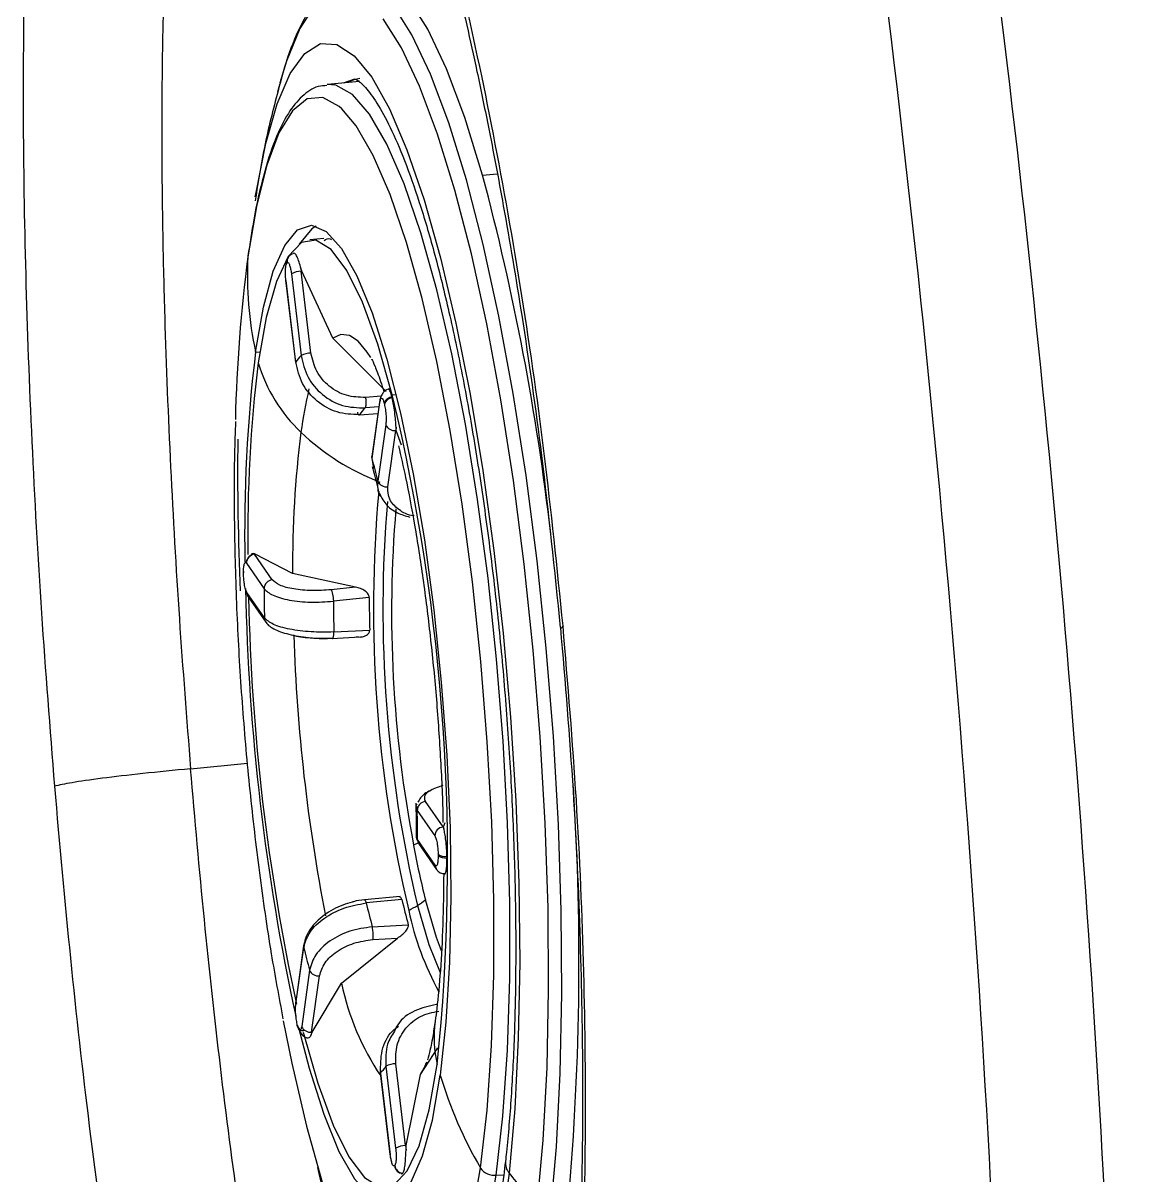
# Model space of a CAD drawing. Extents: x 939 to 1039, y 781 to 934.
# Drawn here: x 1028.76 to 1030.25, y 845.999 to 847.553 of the extents above; entities that cross this region are included whole.
import ezdxf

# ---------------------------------------------------------------- set-up
doc = ezdxf.new("R2010")
doc.units = 0
doc.header["$MEASUREMENT"] = 0
doc.layers.add('1', color=4, linetype='Continuous')

# ---------------------------------------------------------------- blocks, each defined once
blk = doc.blocks.new('Envoy')
at = {"layer": '1', "color": 3, "linetype": 'Continuous', "lineweight": 25}
for p, q in [((90.5599, 48.3005), (90.5166, 48.2962)), ((90.7257, 48.1741), (90.7456, 48.1757)), ((90.5118, 48.0887), (90.4926, 48.0868)), ((90.4616, 48.0566), (90.4613, 48.0546)), ((90.4618, 48.0557), (90.4621, 48.0561)), ((90.4646, 48.0645), (90.4642, 48.0641)), ((90.4679, 48.0411), (90.481, 47.9308)), ((90.4819, 48.0445), (90.4804, 48.0502)), ((90.4804, 48.0502), (90.4812, 48.0445)), ((90.4943, 47.9341), (90.4812, 48.0445)), ((90.4812, 48.0445), (90.4819, 48.0445)), ((90.5236, 47.9541), (90.4819, 48.0445)), ((90.4604, 48.0318), (90.4736, 47.9215)), ((90.4738, 47.922), (90.4606, 48.0323)), ((90.5956, 47.8823), (90.5236, 47.9541)), ((90.4197, 47.9355), (90.4254, 47.936)), ((90.5891, 47.8761), (90.5679, 47.8744)), ((90.5872, 47.8707), (90.5766, 47.7948)), ((90.6035, 47.8754), (90.6038, 47.8739)), ((90.604, 47.8777), (90.6092, 47.8782)), ((90.586, 47.8618), (90.5674, 47.8603)), ((90.5768, 47.7922), (90.5874, 47.8682)), ((90.5929, 47.8668), (90.5933, 47.8653)), ((90.5597, 47.851), (90.5847, 47.8529)), ((90.5952, 47.8376), (90.5846, 47.7617)), ((90.598, 47.7539), (90.6086, 47.8298)), ((90.6091, 47.8343), (90.6086, 47.8298)), ((90.6086, 47.8298), (90.6094, 47.8298)), ((90.6094, 47.8298), (90.6091, 47.8343)), ((90.6163, 47.81), (90.6094, 47.8298)), ((90.5789, 47.7785), (90.5768, 47.7922)), ((90.4171, 47.6642), (90.4141, 47.6634)), ((90.4191, 47.663), (90.4171, 47.6642)), ((90.4171, 47.6642), (90.4184, 47.6629)), ((90.4184, 47.6629), (90.4191, 47.663)), ((90.4421, 47.6285), (90.4184, 47.6629)), ((90.4696, 47.6372), (90.4191, 47.663)), ((90.4031, 47.6389), (90.4031, 47.6369)), ((90.4034, 47.6362), (90.4034, 47.6381)), ((90.4073, 47.6508), (90.431, 47.6164)), ((90.5544, 47.6185), (90.4696, 47.6372)), ((90.4316, 47.5771), (90.4078, 47.6115)), ((90.4096, 47.6057), (90.4334, 47.5713)), ((90.5544, 47.6185), (90.5216, 47.615)), ((90.5729, 47.6047), (90.5246, 47.5997)), ((90.5251, 47.5582), (90.5735, 47.5608)), ((90.8323, 47.5638), (90.8318, 47.5632)), ((90.8328, 47.5644), (90.8323, 47.5638)), ((90.8342, 47.5663), (90.8328, 47.5644)), ((90.523, 47.5495), (90.523, 47.5495)), ((90.5234, 47.5495), (90.5301, 47.5499)), ((90.5301, 47.5499), (90.5607, 47.5515)), ((90.332, 47.3738), (90.4086, 47.3814)), ((90.6371, 47.3262), (90.6361, 47.3243)), ((90.6724, 47.2953), (90.6487, 47.3297)), ((90.6373, 47.3227), (90.6376, 47.3176)), ((90.6376, 47.3176), (90.6613, 47.2832)), ((90.6732, 47.2954), (90.6724, 47.2953)), ((90.6724, 47.2953), (90.6737, 47.2929)), ((90.6732, 47.2954), (90.6751, 47.3015)), ((90.6737, 47.2929), (90.6732, 47.2954)), ((90.6381, 47.2783), (90.6378, 47.2835)), ((90.6391, 47.2741), (90.6327, 47.2706)), ((90.6619, 47.2439), (90.6381, 47.2783)), ((90.6399, 47.2725), (90.6637, 47.2381)), ((90.6657, 47.2585), (90.6658, 47.2566)), ((90.6776, 47.2557), (90.6776, 47.2538)), ((90.6148, 47.2018), (90.5664, 47.1969)), ((90.6169, 47.1977), (90.5687, 47.1929)), ((90.577, 47.1606), (90.6256, 47.1636)), ((90.5355, 47.0846), (90.6109, 47.1455)), ((90.5779, 47.1435), (90.6109, 47.1455)), ((90.4844, 47.1356), (90.4738, 47.0596)), ((90.474, 47.0571), (90.4846, 47.133)), ((90.4924, 47.1024), (90.4818, 47.0265)), ((90.4952, 47.0187), (90.5059, 47.0946)), ((90.496, 47.0188), (90.5355, 47.0846)), ((90.4762, 47.0279), (90.4758, 47.0294)), ((90.4759, 47.0274), (90.4763, 47.0259)), ((90.4946, 47.0151), (90.496, 47.0188)), ((90.4952, 47.0187), (90.4946, 47.0151)), ((90.496, 47.0188), (90.4952, 47.0187)), ((90.6421, 46.9615), (90.6656, 46.9977)), ((90.5954, 46.9727), (90.6085, 46.8624)), ((90.6219, 46.8658), (90.6087, 46.9761)), ((90.5879, 46.9635), (90.6011, 46.8531)), ((90.6013, 46.8536), (90.5881, 46.9639)), ((90.6226, 46.8658), (90.6421, 46.9615)), ((90.6226, 46.8658), (90.6219, 46.8658)), ((90.6219, 46.8658), (90.6225, 46.8598)), ((90.6225, 46.8598), (90.6226, 46.8658)), ((90.6074, 46.839), (90.607, 46.8386)), ((90.6158, 46.8276), (90.6178, 46.828)), ((90.6182, 46.8285), (90.6178, 46.828)), ((90.7442, 46.8258), (90.7543, 46.8265))]:
    blk.add_line(p, q, dxfattribs=at)
at = {"layer": '1', "color": 3, "linetype": 'Continuous', "lineweight": 25, "flags": 128}
for points in [[(90.7257, 48.1741), (90.7018, 48.2516), (90.6771, 48.3175), (90.6519, 48.3708), (90.6266, 48.4107), (90.6015, 48.4368), (90.5772, 48.4485), (90.5681, 48.4492)], [(90.8171, 46.773), (90.8252, 46.8639), (90.8305, 46.9635), (90.8327, 47.0702), (90.8319, 47.1825), (90.8281, 47.2988), (90.8213, 47.4173), (90.8116, 47.5364), (90.7992, 47.6543), (90.7843, 47.7693), (90.767, 47.8797), (90.7477, 47.9839), (90.7266, 48.0804), (90.7039, 48.1677), (90.6802, 48.2447), (90.6556, 48.3101), (90.6305, 48.363), (90.6054, 48.4028), (90.5805, 48.4286), (90.5563, 48.4403), (90.5331, 48.4376), (90.5152, 48.4248)], [(90.7995, 46.7839), (90.8075, 46.8732), (90.8126, 46.971), (90.8148, 47.0758), (90.814, 47.1862), (90.8103, 47.3004), (90.8036, 47.4168), (90.7941, 47.5338), (90.782, 47.6496), (90.7673, 47.7626), (90.7503, 47.871), (90.7313, 47.9734), (90.7106, 48.0681), (90.6883, 48.154), (90.665, 48.2295), (90.6408, 48.2938), (90.6162, 48.3458), (90.5916, 48.3848)], [(90.4991, 48.4023), (90.4792, 48.3718), (90.4612, 48.3278), (90.4524, 48.2985)], [(90.4192, 48.1446), (90.4202, 48.1508), (90.4333, 48.2165), (90.4488, 48.2702), (90.4664, 48.3109), (90.4859, 48.3381), (90.507, 48.3513), (90.5294, 48.3503), (90.5526, 48.3351), (90.5763, 48.306), (90.6002, 48.2634), (90.6238, 48.2081), (90.6469, 48.1407), (90.669, 48.0626), (90.6897, 47.9747), (90.7089, 47.8786), (90.7261, 47.7758), (90.741, 47.6679), (90.7535, 47.5565), (90.7634, 47.4435), (90.7705, 47.3307), (90.7746, 47.2197), (90.7758, 47.1124), (90.7739, 47.0104), (90.7691, 46.9154), (90.7614, 46.8288)], [(90.5601, 48.3045), (90.5519, 48.3027), (90.544, 48.2989)], [(90.7442, 46.8258), (90.7532, 46.9053), (90.7593, 46.9942), (90.7624, 47.0909), (90.7625, 47.1937), (90.7595, 47.301), (90.7536, 47.4108), (90.7447, 47.5214), (90.7331, 47.6307), (90.719, 47.7369), (90.7026, 47.8383), (90.6841, 47.9331), (90.6639, 48.0196), (90.6424, 48.0964), (90.6199, 48.1621), (90.5968, 48.2157), (90.5734, 48.2562), (90.5503, 48.2829), (90.5277, 48.2954), (90.5161, 48.2962)], [(90.5381, 48.2983), (90.5533, 48.3039), (90.5534, 48.3039)], [(90.5359, 48.2635), (90.5325, 48.2665), (90.5104, 48.2788), (90.4892, 48.2769), (90.4693, 48.2609), (90.4511, 48.2309), (90.4348, 48.1876), (90.4208, 48.1317), (90.4093, 48.0641)], [(90.7229, 46.8356), (90.7317, 46.9137), (90.7378, 47.0009), (90.7408, 47.0959), (90.7409, 47.1969), (90.738, 47.3022), (90.7321, 47.4101), (90.7234, 47.5186), (90.7121, 47.626), (90.6982, 47.7304), (90.682, 47.8299), (90.6639, 47.923), (90.6441, 48.0079), (90.623, 48.0833), (90.6009, 48.1479), (90.5782, 48.2005), (90.5552, 48.2403), (90.5359, 48.2635)], [(90.4197, 47.9355), (90.4303, 47.996), (90.4435, 48.0444), (90.4589, 48.0793), (90.4762, 48.1002), (90.495, 48.1066), (90.515, 48.0982), (90.5355, 48.0753), (90.5563, 48.0383), (90.5768, 47.9882), (90.5966, 47.9261), (90.6152, 47.8532), (90.6322, 47.7713), (90.6472, 47.6822), (90.66, 47.5879), (90.6701, 47.4904), (90.6775, 47.392), (90.6818, 47.2948), (90.6831, 47.2011), (90.6813, 47.1129), (90.6764, 47.0322), (90.6686, 46.9607)], [(90.5014, 48.1054), (90.4955, 48.1018), (90.4782, 48.0809)], [(90.604, 47.8777), (90.5843, 47.9464), (90.5637, 48.0028), (90.5426, 48.0455), (90.5215, 48.0736), (90.501, 48.0862), (90.4815, 48.0831), (90.4636, 48.0644), (90.4477, 48.0306), (90.4341, 47.9823), (90.4232, 47.921)], [(90.4604, 48.0318), (90.4604, 48.0319), (90.4606, 48.0323)], [(90.5751, 47.9281), (90.5703, 47.9354), (90.5581, 47.95), (90.5461, 47.958), (90.5346, 47.9594), (90.5236, 47.9541)], [(90.4738, 47.922), (90.4736, 47.9215), (90.4736, 47.9215)], [(90.5877, 47.8725), (90.5874, 47.8715), (90.5872, 47.8707)], [(90.5872, 47.8707), (90.5872, 47.8698), (90.5874, 47.8682)], [(90.5768, 47.7922), (90.5765, 47.7939), (90.5766, 47.7948)], [(90.4034, 47.6362), (90.4032, 47.6368), (90.4031, 47.6369)], [(90.6379, 47.1896), (90.6534, 47.137), (90.6686, 47.099)], [(90.6702, 47.1283), (90.6636, 47.1464), (90.6487, 47.1972)], [(90.474, 47.0571), (90.4738, 47.0588), (90.4738, 47.0596)], [(90.4567, 47.0339), (90.4683, 46.9768), (90.4881, 46.8918), (90.5092, 46.8164), (90.5313, 46.7518), (90.554, 46.6992), (90.5769, 46.6594), (90.5867, 46.6465)], [(90.4759, 47.0274), (90.4758, 47.028), (90.4758, 47.0294)], [(90.4774, 47.0249), (90.4917, 46.9701), (90.5115, 46.908), (90.532, 46.8579), (90.5528, 46.821), (90.5733, 46.798), (90.5933, 46.7897), (90.6121, 46.796), (90.6294, 46.8169), (90.6448, 46.8519), (90.658, 46.9002), (90.6686, 46.9607)], [(90.4839, 47.0185), (90.5035, 46.9498), (90.5241, 46.8934), (90.5452, 46.8507), (90.5663, 46.8226), (90.5868, 46.81), (90.6063, 46.813), (90.6242, 46.8317), (90.6402, 46.8656), (90.6537, 46.9138), (90.6646, 46.9752)], [(90.642, 46.9615), (90.6468, 46.9703), (90.6505, 46.9785)], [(90.5879, 46.9635), (90.5879, 46.9635), (90.5881, 46.9639)], [(90.6013, 46.8536), (90.6011, 46.8531), (90.6014, 46.8527), (90.6014, 46.8527)], [(90.5867, 46.6465), (90.5997, 46.6332), (90.6218, 46.6209), (90.643, 46.6228), (90.6629, 46.6388), (90.6811, 46.6688), (90.6974, 46.7121), (90.7114, 46.768), (90.7229, 46.8356)], [(90.7614, 46.8288), (90.751, 46.752), (90.7379, 46.6863), (90.7224, 46.6327), (90.7048, 46.5919), (90.6852, 46.5647), (90.6641, 46.5515), (90.6418, 46.5525), (90.6186, 46.5677), (90.5949, 46.5968), (90.5941, 46.5979)], [(90.6517, 46.6063), (90.6628, 46.6092), (90.6831, 46.6255), (90.7016, 46.656), (90.7182, 46.7001), (90.7324, 46.757), (90.7442, 46.8258)]]:
    blk.add_lwpolyline(points, dxfattribs=at)
at = {"layer": '1', "color": 3, "linetype": 'Continuous', "lineweight": 25}
for centre, radius, start, end in [((87.4808, 47.3068), 3.3588, 6.5495, 14.9647), ((92.4884, 47.7928), 2.0967, 172.5653, 178.5868), ((90.8962, 48.039), 0.4876, 177.0458, 192.2569), ((90.4728, 48.057), 0.0111, 140.7108, 187.1274), ((90.4732, 48.0575), 0.0112, 140.5785, 187.0504), ((90.473, 48.0575), 0.011, 104.8876, 140.3267), ((90.4813, 48.0162), 0.0283, 90.2633, 118.3432), ((92.3953, 47.6936), 1.9904, 173.0192, 181.1724), ((90.4945, 47.9058), 0.0283, 90.2543, 118.3521), ((92.3323, 47.6875), 1.9233, 173.0286, 180.7351), ((90.6262, 47.9815), 0.2118, 196.5965, 226.6503), ((90.5174, 47.8932), 0.0523, 134.0952, 146.5846), ((91.0444, 47.7524), 0.5686, 166.4344, 172.4198), ((90.6048, 47.863), 0.0124, 96.0074, 162.038), ((90.6051, 47.8615), 0.0124, 95.991, 162.0544), ((87.9915, 47.2488), 2.6871, 354.1565, 13.5346), ((90.597, 47.8279), 0.0439, 132.4883, 148.2019), ((91.8925, 47.6486), 1.423, 172.7792, 180.4581), ((90.6996, 48.0565), 0.3168, 226.31, 249.2423), ((90.607, 47.8425), 0.0128, 202.321, 277.4265), ((94.35, 47.7784), 3.9546, 179.4254, 182.3907), ((89.5001, 47.501), 1.1154, 13.5168, 15.137), ((90.5964, 47.7665), 0.0128, 202.2779, 277.4532), ((92.3396, 47.5894), 1.761, 174.8443, 193.3486), ((92.3261, 47.589), 1.7348, 175.2013, 193.3112), ((92.2805, 47.5851), 1.6775, 175.2491, 190.8052), ((90.4196, 47.6507), 0.0123, 95.6979, 179.2984), ((90.4045, 47.6389), 0.00134, 135.4908, 215.8152), ((90.4434, 47.6163), 0.0123, 95.6972, 179.3239), ((93.3971, 47.6757), 2.9916, 181.1262, 192.2626), ((90.4182, 47.6116), 0.0104, 180.5983, 214.4612), ((93.2816, 47.6649), 2.8721, 181.1937, 192.2266), ((92.5499, 47.6258), 2.1189, 180.2546, 181.3181), ((92.3335, 47.6037), 1.8089, 180.1279, 181.4414), ((92.419, 47.608), 1.8461, 180.1041, 181.4654), ((90.4419, 47.5772), 0.0103, 180.4548, 226.8001), ((92.8523, 47.6317), 2.3825, 181.8719, 191.0407), ((87.172, 47.1141), 3.6837, 354.6425, 3.6656), ((90.6499, 47.3174), 0.0123, 95.6837, 179.3134), ((88.5193, 47.2689), 2.1189, 0.2546, 1.3181), ((90.6737, 47.283), 0.0123, 95.6745, 179.346), ((91.7517, 47.4754), 1.1376, 190.3745, 194.1601), ((90.6485, 47.2784), 0.0104, 180.597, 214.4625), ((90.6753, 47.2726), 0.017, 235.8191, 277.8928), ((90.6753, 47.2706), 0.017, 235.8201, 277.8905), ((90.6723, 47.244), 0.0104, 180.5058, 214.5537), ((90.6714, 47.2432), 0.00928, 213.9315, 229.2995), ((91.4684, 47.4054), 0.9244, 193.2915, 195.3531), ((91.517, 47.4093), 0.9247, 193.2312, 195.4111), ((90.554, 47.3221), 0.1568, 297.4002, 302.3665), ((90.5613, 47.3107), 0.1433, 302.3322, 307.5951), ((91.0101, 47.2628), 0.3922, 191.7564, 208.9001), ((90.4909, 47.1347), 0.0065, 155.4551, 194.6761), ((91.5691, 47.3937), 1.1154, 193.5168, 195.137), ((90.5042, 47.1073), 0.0128, 202.3117, 277.4367), ((90.8827, 47.1578), 0.3548, 191.8925, 213.9584), ((90.8195, 47.0119), 0.1592, 172.2968, 193.3403), ((90.4835, 47.028), 0.00728, 181.3388, 278.5079), ((90.4936, 47.0314), 0.0128, 202.3203, 277.4282), ((90.5517, 47.0015), 0.0523, 314.0969, 326.5829), ((90.6088, 46.9478), 0.0283, 90.252, 118.3545), ((91.2197, 47.1256), 0.5752, 196.6554, 210.2765), ((90.622, 46.8374), 0.0283, 90.2762, 118.3303), ((90.7779, 46.8425), 0.0214, 174.8686, 219.9237), ((91.3497, 47.0225), 0.8667, 192.4244, 209.3329), ((90.6191, 46.8401), 0.0121, 187.1979, 264.0739), ((90.6194, 46.8406), 0.0122, 187.2504, 264.0213), ((90.7418, 46.8487), 0.023, 214.8099, 275.9294), ((91.2932, 47.2409), 0.6728, 217.774, 222.787)]:
    blk.add_arc(centre, radius, start, end, dxfattribs=at)
for points, knots in [([(90.6338, 39.4842), (90.7177, 39.8149), (90.8855, 40.4771), (91.085, 41.484), (91.2446, 42.5005), (91.3591, 43.5259), (91.4284, 44.557), (91.4514, 45.5909), (91.4281, 46.624), (91.3586, 47.6534), (91.2441, 48.6766), (91.0847, 49.6913), (90.8854, 50.6971), (90.7176, 51.3588), (90.6338, 51.6894)], [0, 0, 0, 0, 0.082893, 0.165977, 0.249302, 0.33286, 0.416585, 0.500355, 0.584053, 0.667606, 0.750973, 0.834144, 0.917137, 1, 1, 1, 1]), ([(90.9092, 51.2008), (90.9809, 50.8937), (91.1241, 50.2799), (91.2936, 49.3497), (91.4284, 48.4144), (91.5248, 47.4744), (91.583, 46.5314), (91.6024, 45.5868), (91.583, 44.6422), (91.5248, 43.6992), (91.4284, 42.7592), (91.2936, 41.8239), (91.1241, 40.8937), (90.9809, 40.2799), (90.9092, 39.9728)], [0, 0, 0, 0, 0.083419, 0.166756, 0.250078, 0.333392, 0.416698, 0.499998, 0.583299, 0.666606, 0.749922, 0.833247, 0.916586, 1, 1, 1, 1]), ([(90.8342, 47.5663), (90.8263, 47.6441), (90.8104, 47.7998), (90.7774, 48.027), (90.7387, 48.2447), (90.6944, 48.4491), (90.6457, 48.6367), (90.5938, 48.8044), (90.5398, 48.9493), (90.4851, 49.0687), (90.4308, 49.1606), (90.3781, 49.2231), (90.3281, 49.2552), (90.2818, 49.2562), (90.2401, 49.2261), (90.2035, 49.1653), (90.1724, 49.0752), (90.1473, 48.9573), (90.1281, 48.8138), (90.1148, 48.6474), (90.1073, 48.4611), (90.1054, 48.258), (90.1088, 48.0417), (90.1172, 47.8158), (90.13, 47.5839), (90.1423, 47.4281), (90.1484, 47.3502)], [0, 0, 0, 0, 0.041584, 0.08318, 0.124791, 0.166421, 0.208075, 0.249755, 0.291462, 0.333198, 0.374962, 0.416755, 0.458574, 0.500409, 0.54225, 0.584089, 0.625912, 0.667702, 0.709441, 0.751118, 0.79273, 0.834275, 0.875758, 0.917194, 0.958601, 1, 1, 1, 1]), ([(90.4531, 49.0706), (90.4533, 49.0704), (90.4539, 49.0695), (90.4635, 49.0582), (90.4867, 49.0228), (90.5175, 48.9649), (90.5554, 48.8787), (90.5958, 48.7702), (90.636, 48.6439), (90.6727, 48.51), (90.6994, 48.3995), (90.7188, 48.3113), (90.7355, 48.2306), (90.7561, 48.1219), (90.7809, 47.974), (90.808, 47.7844), (90.8225, 47.6418), (90.8305, 47.5642)], [0, 0, 0, 0, 0.0262268, 0.0867918, 0.142398, 0.224926, 0.303119, 0.384043, 0.472605, 0.5511207, 0.6190631, 0.6515769, 0.6881743, 0.7409774, 0.8105413, 0.8968779, 1, 1, 1, 1]), ([(90.4638, 49.0567), (90.4563, 49.0569), (90.4388, 49.0574), (90.4137, 49.0401), (90.3889, 49.0081), (90.3665, 48.9601), (90.3502, 48.9083), (90.3383, 48.8575), (90.3296, 48.8129), (90.3218, 48.7631), (90.3148, 48.7079), (90.3084, 48.6461), (90.3034, 48.5816), (90.2988, 48.5029), (90.2953, 48.4161), (90.2933, 48.3123), (90.2929, 48.2066), (90.2941, 48.0968), (90.2975, 47.9552), (90.3044, 47.7825), (90.316, 47.5776), (90.3267, 47.4413), (90.332, 47.3738)], [0, 0, 0, 0, 0.044268, 0.103288, 0.163959, 0.221828, 0.283696, 0.313947, 0.347373, 0.383964, 0.416269, 0.452172, 0.493548, 0.523083, 0.575318, 0.621619, 0.667638, 0.715967, 0.761846, 0.842742, 0.922111, 1, 1, 1, 1]), ([(90.5127, 48.4214), (90.5104, 48.4194), (90.499, 48.4096), (90.4836, 48.3832), (90.4646, 48.3421), (90.4543, 48.3042), (90.4492, 48.2858)], [0, 0, 0, 0, 0.074705, 0.355855, 0.687419, 1, 1, 1, 1]), ([(90.5159, 48.2948), (90.5119, 48.2946), (90.4994, 48.294), (90.4813, 48.2806), (90.4624, 48.2575), (90.4452, 48.2224), (90.4298, 48.1745), (90.4179, 48.1212), (90.4119, 48.0817), (90.4093, 48.065)], [0, 0, 0, 0, 0.065169, 0.202656, 0.350145, 0.521605, 0.699156, 0.873504, 1, 1, 1, 1]), ([(90.4524, 48.2971), (90.4457, 48.2719), (90.4319, 48.2196), (90.4234, 48.1669), (90.419, 48.1396)], [0, 0, 0, 0, 0.482645, 1, 1, 1, 1]), ([(90.5539, 48.3038), (90.5543, 48.3037), (90.555, 48.3037), (90.5671, 48.2943), (90.5831, 48.2725), (90.6013, 48.2395), (90.6207, 48.1948), (90.6406, 48.1386), (90.6604, 48.0718), (90.6795, 47.9955), (90.6975, 47.911), (90.7141, 47.8196), (90.7289, 47.7229), (90.7418, 47.6221), (90.7525, 47.5188), (90.7608, 47.4145), (90.7667, 47.3107), (90.7701, 47.209), (90.7708, 47.1107), (90.769, 47.0175), (90.7647, 46.9322), (90.76, 46.8761), (90.757, 46.8486), (90.7565, 46.8445)], [0, 0, 0, 0, 0.035546, 0.082359, 0.127027, 0.173403, 0.221774, 0.27152, 0.322119, 0.373232, 0.424659, 0.476283, 0.528032, 0.579859, 0.631733, 0.683633, 0.735538, 0.787425, 0.839275, 0.891064, 0.942757, 0.991433, 1, 1, 1, 1]), ([(90.5119, 48.0859), (90.5146, 48.0878), (90.5178, 48.09), (90.5213, 48.0873), (90.5219, 48.0868)], [0, 0, 0, 0, 0.82973, 1, 1, 1, 1]), ([(90.4621, 48.0561), (90.4627, 48.0563), (90.4638, 48.0568), (90.4655, 48.0531), (90.4669, 48.0476), (90.4676, 48.0432), (90.4679, 48.0411)], [0, 0, 0, 0, 0.279667, 0.55923, 0.779582, 1, 1, 1, 1]), ([(90.4804, 48.0502), (90.4794, 48.0533), (90.4776, 48.0594), (90.4748, 48.0658), (90.4723, 48.0694), (90.4709, 48.0686), (90.4702, 48.0682)], [0, 0, 0, 0, 0.246619, 0.499396, 0.752598, 1, 1, 1, 1]), ([(90.4606, 48.0323), (90.4603, 48.0352), (90.4598, 48.041), (90.46, 48.0484), (90.4606, 48.0535), (90.4614, 48.055), (90.4618, 48.0557)], [0, 0, 0, 0, 0.279488, 0.558994, 0.779404, 1, 1, 1, 1]), ([(90.5679, 47.8744), (90.5591, 47.8746), (90.5417, 47.8752), (90.5181, 47.8885), (90.5004, 47.9088), (90.4963, 47.9257), (90.4943, 47.9341)], [0, 0, 0, 0, 0.2498046, 0.5002188, 0.7504917, 1, 1, 1, 1]), ([(90.5597, 47.851), (90.5495, 47.8515), (90.5292, 47.8523), (90.5017, 47.8681), (90.4808, 47.8921), (90.4761, 47.912), (90.4738, 47.922)], [0, 0, 0, 0, 0.249974, 0.499961, 0.749967, 1, 1, 1, 1]), ([(90.481, 47.9308), (90.4834, 47.9208), (90.4881, 47.9008), (90.5089, 47.8769), (90.5365, 47.8612), (90.5571, 47.8606), (90.5674, 47.8603)], [0, 0, 0, 0, 0.250035, 0.500039, 0.750005, 1, 1, 1, 1]), ([(90.5764, 47.9257), (90.5764, 47.9259), (90.5761, 47.9264), (90.5807, 47.9164), (90.5865, 47.9016), (90.5911, 47.8868), (90.5926, 47.8819)], [0, 0, 0, 0, 0.156933, 0.471563, 0.824314, 1, 1, 1, 1]), ([(90.6002, 47.8858), (90.5989, 47.8856), (90.5963, 47.8851), (90.5926, 47.8822), (90.5896, 47.878), (90.5883, 47.8743), (90.5877, 47.8725)], [0, 0, 0, 0, 0.256624, 0.512151, 0.761333, 1, 1, 1, 1]), ([(90.6035, 47.8754), (90.6028, 47.8777), (90.6014, 47.8825), (90.5994, 47.8857), (90.5987, 47.8853), (90.5983, 47.8851)], [0, 0, 0, 0, 0.3753632, 0.7595916, 1, 1, 1, 1]), ([(90.5679, 47.8744), (90.568, 47.8736), (90.5681, 47.872), (90.5683, 47.8689), (90.5683, 47.8652), (90.5681, 47.8624), (90.5677, 47.8608), (90.5675, 47.8605), (90.5674, 47.8603)], [0, 0, 0, 0, 0.124702, 0.249343, 0.499998, 0.750668, 0.87527, 1, 1, 1, 1]), ([(90.5874, 47.8682), (90.5877, 47.8698), (90.5884, 47.8731), (90.59, 47.8736), (90.5916, 47.8714), (90.5925, 47.8683), (90.5929, 47.8668)], [0, 0, 0, 0, 0.279481, 0.559015, 0.779417, 1, 1, 1, 1]), ([(90.6091, 47.8343), (90.6089, 47.8373), (90.6084, 47.8434), (90.6073, 47.8544), (90.6058, 47.8652), (90.6045, 47.871), (90.6038, 47.8739)], [0, 0, 0, 0, 0.246566, 0.499353, 0.752625, 1, 1, 1, 1]), ([(90.5569, 47.8545), (90.5571, 47.8537), (90.5576, 47.8522), (90.5583, 47.8509), (90.5591, 47.8504), (90.5595, 47.8508), (90.5597, 47.851)], [0, 0, 0, 0, 0.259455, 0.518948, 0.768504, 1, 1, 1, 1]), ([(90.5933, 47.8653), (90.5938, 47.8629), (90.5948, 47.8582), (90.5956, 47.8499), (90.5957, 47.8427), (90.5953, 47.8393), (90.5952, 47.8376)], [0, 0, 0, 0, 0.279659, 0.559225, 0.779584, 1, 1, 1, 1]), ([(90.3926, 47.842), (90.3921, 47.8274), (90.3902, 47.7756), (90.3909, 47.6841), (90.3944, 47.5695), (90.4014, 47.4562), (90.4114, 47.3439), (90.4244, 47.2328), (90.4392, 47.1297), (90.4511, 47.0657), (90.4565, 47.0367)], [0, 0, 0, 0, 0.056932, 0.202748, 0.34206, 0.478173, 0.613229, 0.74876, 0.886152, 1, 1, 1, 1]), ([(90.6124, 47.809), (90.6156, 47.7951), (90.6231, 47.7626), (90.6344, 47.7022), (90.6456, 47.6304), (90.6554, 47.5529), (90.6634, 47.4721), (90.669, 47.3907), (90.6719, 47.3331), (90.6723, 47.3045), (90.6723, 47.3015)], [0, 0, 0, 0, 0.104283, 0.244121, 0.38828, 0.53524, 0.683855, 0.833234, 0.982542, 1, 1, 1, 1]), ([(90.5767, 47.7814), (90.5792, 47.7724), (90.5823, 47.7608), (90.5853, 47.7481), (90.5859, 47.7454)], [0, 0, 0, 0, 0.779146, 1, 1, 1, 1]), ([(90.5846, 47.7617), (90.584, 47.7545), (90.5833, 47.7462), (90.5892, 47.7401), (90.59, 47.7392)], [0, 0, 0, 0, 0.853649, 1, 1, 1, 1]), ([(90.5859, 47.7464), (90.5885, 47.741), (90.5937, 47.7303), (90.6089, 47.7186), (90.6218, 47.7147), (90.6275, 47.7131)], [0, 0, 0, 0, 0.3620264, 0.7204013, 1, 1, 1, 1]), ([(90.6334, 47.7147), (90.6332, 47.7147), (90.6247, 47.7154), (90.6119, 47.7229), (90.5985, 47.7363), (90.5982, 47.748), (90.598, 47.7539)], [0, 0, 0, 0, 0.00717, 0.338593, 0.669793, 1, 1, 1, 1]), ([(90.4034, 47.6381), (90.4034, 47.6407), (90.4035, 47.646), (90.4045, 47.6505), (90.4058, 47.6522), (90.4068, 47.6513), (90.4073, 47.6508)], [0, 0, 0, 0, 0.2796558, 0.5592153, 0.7795862, 1, 1, 1, 1]), ([(90.4151, 47.6635), (90.4138, 47.6625), (90.4111, 47.6605), (90.408, 47.656), (90.4068, 47.6524), (90.4064, 47.6514)], [0, 0, 0, 0, 0.417266, 0.828815, 1, 1, 1, 1]), ([(90.4078, 47.6115), (90.4072, 47.6127), (90.406, 47.6152), (90.4045, 47.6222), (90.4036, 47.6295), (90.4035, 47.634), (90.4034, 47.6362)], [0, 0, 0, 0, 0.279499, 0.559006, 0.779415, 1, 1, 1, 1]), ([(90.5216, 47.615), (90.5128, 47.6144), (90.4953, 47.6132), (90.4704, 47.6157), (90.4506, 47.6208), (90.445, 47.626), (90.4421, 47.6285)], [0, 0, 0, 0, 0.249811, 0.500214, 0.750492, 1, 1, 1, 1]), ([(90.407, 47.6135), (90.4072, 47.6124), (90.4076, 47.6106), (90.4081, 47.6094), (90.4083, 47.609)], [0, 0, 0, 0, 0.626411, 1, 1, 1, 1]), ([(90.431, 47.6164), (90.4344, 47.6134), (90.441, 47.6073), (90.4643, 47.6007), (90.4936, 47.5975), (90.5142, 47.5989), (90.5246, 47.5997)], [0, 0, 0, 0, 0.250032, 0.500014, 0.750016, 1, 1, 1, 1]), ([(90.5216, 47.615), (90.5218, 47.6147), (90.5221, 47.6141), (90.5228, 47.6122), (90.5236, 47.6089), (90.5241, 47.6051), (90.5245, 47.6019), (90.5245, 47.6004), (90.5246, 47.5997)], [0, 0, 0, 0, 0.124725, 0.249325, 0.500001, 0.750639, 0.875273, 1, 1, 1, 1]), ([(90.5729, 47.6047), (90.5729, 47.6054), (90.5727, 47.607), (90.5715, 47.6093), (90.5697, 47.6115), (90.5663, 47.6142), (90.5611, 47.6171), (90.5567, 47.618), (90.5544, 47.6185)], [0, 0, 0, 0, 0.094235, 0.190484, 0.298294, 0.424472, 0.701595, 1, 1, 1, 1]), ([(90.5251, 47.5582), (90.5148, 47.558), (90.4941, 47.5577), (90.4648, 47.5615), (90.4416, 47.568), (90.4349, 47.5741), (90.4316, 47.5771)], [0, 0, 0, 0, 0.249969, 0.499984, 0.749965, 1, 1, 1, 1]), ([(90.1484, 47.3502), (90.1553, 47.2726), (90.1691, 47.1174), (90.1949, 46.8905), (90.224, 46.6725), (90.2565, 46.4674), (90.2923, 46.2786), (90.3309, 46.1095), (90.3722, 45.9631), (90.4156, 45.8423), (90.4608, 45.7493), (90.5072, 45.6859), (90.5541, 45.6533), (90.6008, 45.6522), (90.6464, 45.6824), (90.69, 45.7434), (90.7308, 45.8339), (90.7677, 45.9522), (90.7999, 46.0962), (90.8265, 46.2633), (90.8468, 46.4504), (90.8599, 46.6544), (90.8657, 46.8717), (90.8634, 47.0987), (90.8538, 47.3318), (90.8408, 47.4881), (90.8342, 47.5663)], [0, 0, 0, 0, 0.0414, 0.082837, 0.124329, 0.165887, 0.207517, 0.249216, 0.290973, 0.332778, 0.374617, 0.416471, 0.458319, 0.500151, 0.541959, 0.583739, 0.625483, 0.667192, 0.708867, 0.750513, 0.792133, 0.833729, 0.875307, 0.916874, 0.958436, 1, 1, 1, 1]), ([(90.4338, 47.5708), (90.4352, 47.5692), (90.438, 47.5659), (90.4483, 47.56), (90.4666, 47.5539), (90.4898, 47.5504), (90.5093, 47.5493), (90.5189, 47.5496), (90.5238, 47.5497)], [0, 0, 0, 0, 0.130853, 0.257833, 0.505331, 0.750535, 0.874296, 1, 1, 1, 1]), ([(90.5554, 47.5517), (90.5576, 47.5515), (90.562, 47.551), (90.5672, 47.5526), (90.5705, 47.5546), (90.5723, 47.5564), (90.5734, 47.5585), (90.5735, 47.56), (90.5735, 47.5608)], [0, 0, 0, 0, 0.298293, 0.575153, 0.701447, 0.809353, 0.905747, 1, 1, 1, 1]), ([(90.8307, 47.5637), (90.8369, 47.4905), (90.8488, 47.349), (90.8579, 47.1451), (90.8618, 46.9325), (90.8581, 46.7208), (90.8467, 46.5214), (90.8313, 46.363), (90.8148, 46.2413), (90.7994, 46.1515), (90.7852, 46.0827), (90.7717, 46.0261), (90.7579, 45.9768), (90.7439, 45.9344), (90.7312, 45.9017), (90.723, 45.8824), (90.724, 45.8794), (90.7246, 45.8778)], [0, 0, 0, 0, 0.091183, 0.176463, 0.255858, 0.3639, 0.458804, 0.540592, 0.609283, 0.664894, 0.70745, 0.748802, 0.792194, 0.839768, 0.882707, 0.939158, 1, 1, 1, 1]), ([(90.47, 47.5541), (90.4707, 47.5538), (90.4775, 47.5516), (90.4966, 47.5496), (90.5139, 47.5498), (90.5225, 47.5499)], [0, 0, 0, 0, 0.052903, 0.527158, 1, 1, 1, 1]), ([(90.5225, 47.5499), (90.5227, 47.5497), (90.5232, 47.5492), (90.5236, 47.5495), (90.5238, 47.5497)], [0, 0, 0, 0, 0.481382, 1, 1, 1, 1]), ([(90.5238, 47.5497), (90.524, 47.55), (90.5244, 47.5506), (90.5248, 47.5527), (90.5251, 47.5553), (90.5251, 47.5572), (90.5251, 47.5582)], [0, 0, 0, 0, 0.2594306, 0.5189624, 0.7684546, 1, 1, 1, 1]), ([(90.332, 47.3738), (90.3099, 47.3716), (90.2658, 47.3673), (90.211, 47.3608), (90.1685, 47.3548), (90.1551, 47.3517), (90.1484, 47.3502)], [0, 0, 0, 0, 0.250006, 0.5000021, 0.7499988, 1, 1, 1, 1]), ([(90.7257, 45.8772), (90.7246, 45.8766), (90.7135, 45.8699), (90.6919, 45.8719), (90.6647, 45.883), (90.6411, 45.9039), (90.6208, 45.9284), (90.5997, 45.9615), (90.5775, 46.005), (90.5551, 46.0587), (90.5331, 46.1209), (90.5111, 46.1933), (90.4878, 46.2819), (90.4637, 46.3886), (90.4396, 46.5118), (90.4174, 46.6417), (90.3945, 46.7954), (90.372, 46.9695), (90.3499, 47.1701), (90.3379, 47.3058), (90.332, 47.3738)], [0, 0, 0, 0, 0.006513, 0.068541, 0.130834, 0.171384, 0.212866, 0.255274, 0.30275, 0.353305, 0.40065, 0.448437, 0.504139, 0.56629, 0.6284, 0.694448, 0.752471, 0.836592, 0.918175, 1, 1, 1, 1]), ([(90.656, 47.3446), (90.6559, 47.3445), (90.6493, 47.3419), (90.6422, 47.3361), (90.6395, 47.3306), (90.6385, 47.3286)], [0, 0, 0, 0, 0.006436, 0.624663, 1, 1, 1, 1]), ([(90.6487, 47.3297), (90.6478, 47.3325), (90.6462, 47.338), (90.6554, 47.346), (90.6672, 47.3498), (90.6725, 47.3515)], [0, 0, 0, 0, 0.356314, 0.713461, 1, 1, 1, 1]), ([(90.6357, 47.3272), (90.636, 47.3145), (90.6363, 47.2983), (90.6363, 47.2825), (90.6364, 47.279)], [0, 0, 0, 0, 0.779553, 1, 1, 1, 1]), ([(90.6366, 47.2855), (90.6365, 47.283), (90.6362, 47.2796), (90.6381, 47.2764), (90.6387, 47.2754)], [0, 0, 0, 0, 0.706773, 1, 1, 1, 1]), ([(90.6613, 47.2832), (90.662, 47.282), (90.6632, 47.2795), (90.6646, 47.2725), (90.6655, 47.2652), (90.6657, 47.2607), (90.6657, 47.2585)], [0, 0, 0, 0, 0.279485, 0.559003, 0.779412, 1, 1, 1, 1]), ([(90.6776, 47.2557), (90.6775, 47.2592), (90.6773, 47.2663), (90.6762, 47.2771), (90.6749, 47.2866), (90.6741, 47.2908), (90.6737, 47.2929)], [0, 0, 0, 0, 0.247556, 0.500833, 0.753636, 1, 1, 1, 1]), ([(90.6658, 47.2566), (90.6657, 47.2539), (90.6656, 47.2487), (90.6646, 47.2441), (90.6633, 47.2424), (90.6624, 47.2434), (90.6619, 47.2439)], [0, 0, 0, 0, 0.27966, 0.559232, 0.779586, 1, 1, 1, 1]), ([(90.6745, 47.2323), (90.6749, 47.2322), (90.6756, 47.2322), (90.6767, 47.2366), (90.6776, 47.2439), (90.6776, 47.2505), (90.6776, 47.2538)], [0, 0, 0, 0, 0.246604, 0.499389, 0.752584, 1, 1, 1, 1]), ([(90.6733, 47.2326), (90.673, 47.2093), (90.6725, 47.1625), (90.6691, 47.1013), (90.6652, 47.0591), (90.6626, 47.0392), (90.6618, 47.0337)], [0, 0, 0, 0, 0.298992, 0.598356, 0.888211, 1, 1, 1, 1]), ([(90.6642, 47.2374), (90.6651, 47.2364), (90.6669, 47.2344), (90.6701, 47.2328), (90.673, 47.2322), (90.6747, 47.2326), (90.6753, 47.2327)], [0, 0, 0, 0, 0.276443, 0.559531, 0.845274, 1, 1, 1, 1]), ([(90.6169, 47.1977), (90.6167, 47.1983), (90.6162, 47.1995), (90.6147, 47.2007), (90.6134, 47.2011), (90.6127, 47.2013)], [0, 0, 0, 0, 0.315979, 0.638447, 1, 1, 1, 1]), ([(90.4846, 47.133), (90.4867, 47.14), (90.491, 47.154), (90.5112, 47.1729), (90.5383, 47.1873), (90.5586, 47.191), (90.5687, 47.1929)], [0, 0, 0, 0, 0.250031, 0.500033, 0.750019, 1, 1, 1, 1]), ([(90.55, 47.1941), (90.5457, 47.1928), (90.532, 47.1889), (90.5109, 47.177), (90.4951, 47.1613), (90.4872, 47.1475), (90.4857, 47.1404), (90.4849, 47.1368)], [0, 0, 0, 0, 0.12851, 0.414835, 0.702286, 0.849163, 1, 1, 1, 1]), ([(90.5664, 47.1972), (90.5615, 47.1966), (90.5559, 47.196), (90.5505, 47.1942), (90.55, 47.1941)], [0, 0, 0, 0, 0.898726, 1, 1, 1, 1]), ([(90.5664, 47.1967), (90.5664, 47.1968), (90.5668, 47.1971), (90.5675, 47.1961), (90.5682, 47.1946), (90.5686, 47.1934), (90.5687, 47.1929)], [0, 0, 0, 0, 0.113917, 0.558183, 0.779008, 1, 1, 1, 1]), ([(90.577, 47.1606), (90.5667, 47.1592), (90.5462, 47.1565), (90.519, 47.1424), (90.4988, 47.1235), (90.4945, 47.1095), (90.4924, 47.1024)], [0, 0, 0, 0, 0.249985, 0.49996, 0.749981, 1, 1, 1, 1]), ([(90.5782, 47.1487), (90.5782, 47.1498), (90.5781, 47.1519), (90.5779, 47.1553), (90.5775, 47.1583), (90.5771, 47.1599), (90.577, 47.1606)], [0, 0, 0, 0, 0.2594226, 0.5189317, 0.7684661, 1, 1, 1, 1]), ([(90.6109, 47.1455), (90.613, 47.1469), (90.6169, 47.1494), (90.6213, 47.1538), (90.6239, 47.1572), (90.6252, 47.1596), (90.6259, 47.1618), (90.6257, 47.163), (90.6256, 47.1636)], [0, 0, 0, 0, 0.298189, 0.575089, 0.701451, 0.809406, 0.905744, 1, 1, 1, 1]), ([(90.5059, 47.0946), (90.5077, 47.1006), (90.5113, 47.1125), (90.5286, 47.1282), (90.5518, 47.1399), (90.5692, 47.1423), (90.5779, 47.1435)], [0, 0, 0, 0, 0.249772, 0.500136, 0.750445, 1, 1, 1, 1]), ([(90.5779, 47.1435), (90.578, 47.1442), (90.5782, 47.1457), (90.5782, 47.1477), (90.5782, 47.1487)], [0, 0, 0, 0, 0.481431, 1, 1, 1, 1]), ([(90.4758, 47.0294), (90.4753, 47.0317), (90.4743, 47.0365), (90.4736, 47.0448), (90.4735, 47.052), (90.4738, 47.0554), (90.474, 47.0571)], [0, 0, 0, 0, 0.279653, 0.559224, 0.779593, 1, 1, 1, 1]), ([(90.474, 47.0579), (90.474, 47.0579), (90.474, 47.0574), (90.4739, 47.0568), (90.4739, 47.0563)], [0, 0, 0, 0, 0.0544322, 1, 1, 1, 1]), ([(90.6634, 47.0559), (90.6535, 47.0538), (90.6338, 47.0496), (90.6138, 47.035), (90.6082, 47.0229), (90.6068, 47.0199)], [0, 0, 0, 0, 0.427338, 0.854694, 1, 1, 1, 1]), ([(90.6087, 46.9761), (90.6087, 46.9847), (90.6086, 47.002), (90.6212, 47.0249), (90.6412, 47.0419), (90.6581, 47.0453), (90.6666, 47.047)], [0, 0, 0, 0, 0.249775, 0.500156, 0.750465, 1, 1, 1, 1]), ([(90.6618, 47.0337), (90.6607, 47.0265), (90.6581, 47.0091), (90.6543, 46.9908), (90.6513, 46.9805), (90.6517, 46.9815), (90.6518, 46.9818)], [0, 0, 0, 0, 0.238944, 0.575549, 0.877214, 1, 1, 1, 1]), ([(90.4818, 47.0265), (90.4814, 47.0249), (90.4808, 47.0215), (90.4792, 47.0211), (90.4776, 47.0233), (90.4767, 47.0263), (90.4762, 47.0279)], [0, 0, 0, 0, 0.279456, 0.558999, 0.779425, 1, 1, 1, 1]), ([(90.4771, 47.0242), (90.478, 47.0223), (90.4798, 47.0184), (90.4835, 47.0141), (90.4871, 47.0115), (90.4892, 47.0112), (90.49, 47.0111)], [0, 0, 0, 0, 0.269502, 0.550854, 0.839413, 1, 1, 1, 1]), ([(90.4894, 47.011), (90.4903, 47.0108), (90.492, 47.0105), (90.4937, 47.0135), (90.4946, 47.0151)], [0, 0, 0, 0, 0.4955, 1, 1, 1, 1]), ([(90.5881, 46.9639), (90.5882, 46.974), (90.5883, 46.994), (90.5988, 47.0167), (90.6096, 47.0247), (90.6125, 47.0268)], [0, 0, 0, 0, 0.423158, 0.846284, 1, 1, 1, 1]), ([(90.6068, 47.0199), (90.6033, 47.0143), (90.5944, 47.0001), (90.595, 46.983), (90.5954, 46.9727)], [0, 0, 0, 0, 0.397574, 1, 1, 1, 1]), ([(90.6085, 46.8624), (90.6088, 46.8595), (90.6094, 46.8537), (90.6092, 46.8463), (90.6085, 46.8411), (90.6078, 46.8397), (90.6074, 46.839)], [0, 0, 0, 0, 0.2794814, 0.5589868, 0.779408, 1, 1, 1, 1]), ([(90.6182, 46.8285), (90.6188, 46.8296), (90.62, 46.8318), (90.6212, 46.8394), (90.622, 46.849), (90.6223, 46.8562), (90.6225, 46.8598)], [0, 0, 0, 0, 0.247685, 0.50105, 0.753797, 1, 1, 1, 1]), ([(90.607, 46.8386), (90.6065, 46.8383), (90.6054, 46.8379), (90.6036, 46.8416), (90.6022, 46.8471), (90.6016, 46.8514), (90.6013, 46.8536)], [0, 0, 0, 0, 0.27967, 0.5592371, 0.7795774, 1, 1, 1, 1]), ([(90.7565, 46.8445), (90.755, 46.8317), (90.7507, 46.795), (90.7418, 46.7416), (90.7297, 46.6885), (90.7163, 46.6476), (90.7031, 46.6198), (90.6913, 46.6055), (90.6897, 46.6049), (90.6889, 46.6045)], [0, 0, 0, 0, 0.085697, 0.246778, 0.406524, 0.563733, 0.716737, 0.86342, 1, 1, 1, 1])]:
    blk.add_open_spline(points, degree=3, knots=knots, dxfattribs=at)

msp = doc.modelspace()

# ---------------------------------------------------------------- block references
at = {"layer": '1'}
msp.add_blockref('Envoy', (938.6538, 799.1744), dxfattribs=at)

doc.saveas('drawing.dxf')
